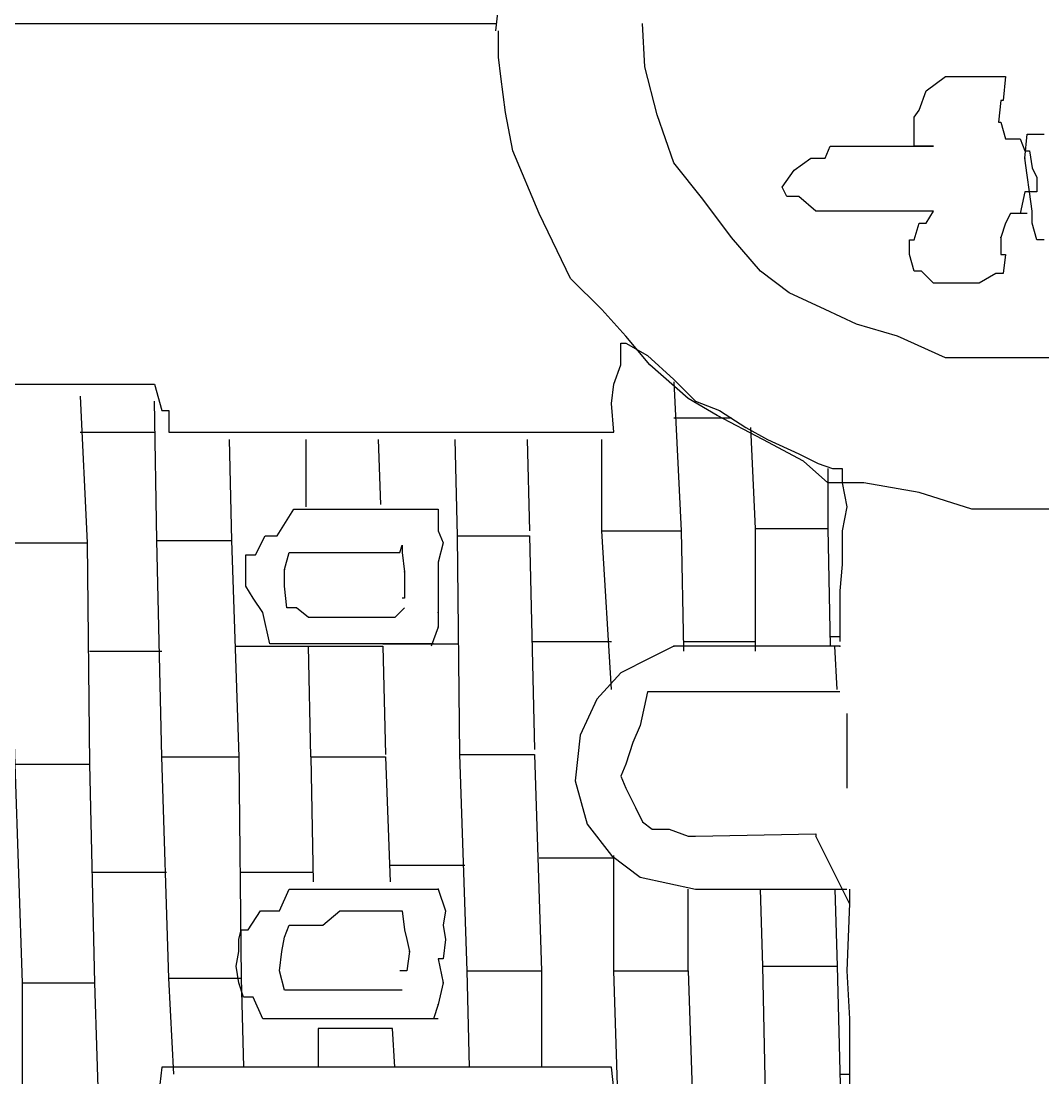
# Model space of a CAD drawing. Extents: x 731854 to 732444, y 4380981 to 4382008.
# Drawn here: x 731887.765 to 731892.015, y 4381837.795 to 4381842.19 of the extents above; entities that cross this region are included whole.
import ezdxf

# ---------------------------------------------------------------- set-up
doc = ezdxf.new("R2010")
doc.units = 0
doc.layers.get('0').update_dxf_attribs({"linetype": 'CONTINUOUS'})

msp = doc.modelspace()

# ---------------------------------------------------------------- linework, layer by layer
at = {"color": 0, "linetype": 'CONTINUOUS'}
for p, q in [((731889.74, 4381842.15), (731889.75, 4381842.25)), ((731889.74, 4381842.15), (731889.75, 4381842.25)), ((731887.41, 4381842.18), (731888.19, 4381842.18)), ((731887.41, 4381842.18), (731888.19, 4381842.18)), ((731888.19, 4381842.18), (731888.97, 4381842.18)), ((731888.19, 4381842.18), (731888.97, 4381842.18)), ((731888.97, 4381842.18), (731889.59, 4381842.18)), ((731888.97, 4381842.18), (731889.59, 4381842.18)), ((731889.59, 4381842.18), (731889.74, 4381842.18)), ((731889.59, 4381842.18), (731889.74, 4381842.18)), ((731890.36, 4381842), (731890.35, 4381842.18)), ((731890.36, 4381842), (731890.35, 4381842.18)), ((731889.75, 4381842.04), (731889.75, 4381842.15)), ((731889.75, 4381842.04), (731889.75, 4381842.15)), ((731889.76, 4381841.96), (731889.75, 4381842.04)), ((731889.76, 4381841.96), (731889.75, 4381842.04)), ((731890.41, 4381841.8), (731890.36, 4381842)), ((731890.41, 4381841.8), (731890.36, 4381842)), ((731889.78, 4381841.81), (731889.76, 4381841.96)), ((731889.78, 4381841.81), (731889.76, 4381841.96)), ((731891.53, 4381841.9), (731891.61, 4381841.96)), ((731891.53, 4381841.9), (731891.61, 4381841.96)), ((731891.61, 4381841.96), (731891.68, 4381841.96)), ((731891.61, 4381841.96), (731891.68, 4381841.96)), ((731891.68, 4381841.96), (731891.76, 4381841.96)), ((731891.68, 4381841.96), (731891.76, 4381841.96)), ((731891.76, 4381841.96), (731891.81, 4381841.96)), ((731891.76, 4381841.96), (731891.81, 4381841.96)), ((731891.81, 4381841.96), (731891.86, 4381841.96)), ((731891.81, 4381841.96), (731891.86, 4381841.96)), ((731891.86, 4381841.96), (731891.85, 4381841.86)), ((731891.86, 4381841.96), (731891.85, 4381841.86)), ((731891.5, 4381841.82), (731891.53, 4381841.9)), ((731891.5, 4381841.82), (731891.53, 4381841.9)), ((731891.84, 4381841.86), (731891.83, 4381841.77)), ((731891.84, 4381841.86), (731891.83, 4381841.77)), ((731891.85, 4381841.86), (731891.84, 4381841.86)), ((731891.85, 4381841.86), (731891.84, 4381841.86)), ((731889.81, 4381841.65), (731889.78, 4381841.81)), ((731889.81, 4381841.65), (731889.78, 4381841.81)), ((731891.48, 4381841.79), (731891.5, 4381841.82)), ((731891.48, 4381841.79), (731891.5, 4381841.82)), ((731890.48, 4381841.6), (731890.41, 4381841.8)), ((731890.48, 4381841.6), (731890.41, 4381841.8)), ((731891.48, 4381841.67), (731891.48, 4381841.79)), ((731891.48, 4381841.67), (731891.48, 4381841.79)), ((731891.83, 4381841.77), (731891.84, 4381841.77)), ((731891.83, 4381841.77), (731891.84, 4381841.77)), ((731891.84, 4381841.77), (731891.86, 4381841.7)), ((731891.84, 4381841.77), (731891.86, 4381841.7)), ((731891.86, 4381841.7), (731891.88, 4381841.7)), ((731891.86, 4381841.7), (731891.88, 4381841.7)), ((731891.88, 4381841.7), (731891.92, 4381841.7)), ((731891.88, 4381841.7), (731891.92, 4381841.7)), ((731891.92, 4381841.7), (731891.94, 4381841.65)), ((731891.92, 4381841.7), (731891.94, 4381841.65)), ((731891.94, 4381841.62), (731891.95, 4381841.72)), ((731891.94, 4381841.62), (731891.95, 4381841.72)), ((731891.95, 4381841.72), (731891.99, 4381841.72)), ((731891.95, 4381841.72), (731891.99, 4381841.72)), ((731891.99, 4381841.72), (731892.02, 4381841.72)), ((731891.99, 4381841.72), (731892.02, 4381841.72)), ((731889.92, 4381841.39), (731889.81, 4381841.65)), ((731889.92, 4381841.39), (731889.81, 4381841.65)), ((731891.11, 4381841.62), (731891.13, 4381841.67)), ((731891.11, 4381841.62), (731891.13, 4381841.67)), ((731891.13, 4381841.67), (731891.21, 4381841.67)), ((731891.13, 4381841.67), (731891.21, 4381841.67)), ((731891.21, 4381841.67), (731891.26, 4381841.67)), ((731891.21, 4381841.67), (731891.26, 4381841.67)), ((731891.26, 4381841.67), (731891.35, 4381841.67)), ((731891.26, 4381841.67), (731891.35, 4381841.67)), ((731891.35, 4381841.67), (731891.44, 4381841.67)), ((731891.35, 4381841.67), (731891.44, 4381841.67)), ((731891.44, 4381841.67), (731891.48, 4381841.67)), ((731891.44, 4381841.67), (731891.48, 4381841.67)), ((731891.48, 4381841.67), (731891.52, 4381841.67)), ((731891.52, 4381841.67), (731891.48, 4381841.67)), ((731891.48, 4381841.67), (731891.52, 4381841.67)), ((731891.52, 4381841.67), (731891.48, 4381841.67)), ((731891.52, 4381841.67), (731891.56, 4381841.67)), ((731891.56, 4381841.67), (731891.52, 4381841.67)), ((731891.52, 4381841.67), (731891.56, 4381841.67)), ((731891.56, 4381841.67), (731891.52, 4381841.67)), ((731891.94, 4381841.65), (731891.96, 4381841.65)), ((731891.94, 4381841.65), (731891.96, 4381841.65)), ((731891.96, 4381841.65), (731891.97, 4381841.58)), ((731891.96, 4381841.65), (731891.97, 4381841.58)), ((731890.6, 4381841.45), (731890.48, 4381841.6)), ((731890.6, 4381841.45), (731890.48, 4381841.6)), ((731890.98, 4381841.57), (731891.05, 4381841.62)), ((731890.98, 4381841.57), (731891.05, 4381841.62)), ((731891.05, 4381841.62), (731891.11, 4381841.62)), ((731891.05, 4381841.62), (731891.11, 4381841.62)), ((731891.95, 4381841.55), (731891.94, 4381841.62)), ((731891.95, 4381841.55), (731891.94, 4381841.62)), ((731890.93, 4381841.5), (731890.98, 4381841.57)), ((731890.93, 4381841.5), (731890.98, 4381841.57)), ((731891.96, 4381841.48), (731891.95, 4381841.55)), ((731891.96, 4381841.48), (731891.95, 4381841.55)), ((731891.97, 4381841.58), (731891.99, 4381841.54)), ((731891.97, 4381841.58), (731891.99, 4381841.54)), ((731891.99, 4381841.54), (731891.99, 4381841.48)), ((731891.99, 4381841.54), (731891.99, 4381841.48)), ((731890.95, 4381841.46), (731890.93, 4381841.5)), ((731890.95, 4381841.46), (731890.93, 4381841.5)), ((731891, 4381841.46), (731890.95, 4381841.46)), ((731891, 4381841.46), (731890.95, 4381841.46)), ((731891.07, 4381841.4), (731891, 4381841.46)), ((731891.07, 4381841.4), (731891, 4381841.46)), ((731891.94, 4381841.48), (731891.92, 4381841.39)), ((731891.94, 4381841.48), (731891.92, 4381841.39)), ((731891.96, 4381841.48), (731891.94, 4381841.48)), ((731891.96, 4381841.48), (731891.94, 4381841.48)), ((731891.97, 4381841.4), (731891.96, 4381841.48)), ((731891.99, 4381841.48), (731891.96, 4381841.48)), ((731891.97, 4381841.4), (731891.96, 4381841.48)), ((731891.99, 4381841.48), (731891.96, 4381841.48)), ((731890.72, 4381841.29), (731890.6, 4381841.45)), ((731890.72, 4381841.29), (731890.6, 4381841.45)), ((731890.05, 4381841.12), (731889.92, 4381841.39)), ((731890.05, 4381841.12), (731889.92, 4381841.39)), ((731891.17, 4381841.4), (731891.07, 4381841.4)), ((731891.17, 4381841.4), (731891.07, 4381841.4)), ((731891.26, 4381841.4), (731891.17, 4381841.4)), ((731891.26, 4381841.4), (731891.17, 4381841.4)), ((731891.33, 4381841.4), (731891.26, 4381841.4)), ((731891.33, 4381841.4), (731891.26, 4381841.4)), ((731891.38, 4381841.4), (731891.33, 4381841.4)), ((731891.38, 4381841.4), (731891.33, 4381841.4)), ((731891.44, 4381841.4), (731891.38, 4381841.4)), ((731891.44, 4381841.4), (731891.38, 4381841.4)), ((731891.51, 4381841.4), (731891.44, 4381841.4)), ((731891.51, 4381841.4), (731891.44, 4381841.4)), ((731891.56, 4381841.4), (731891.51, 4381841.4)), ((731891.56, 4381841.4), (731891.51, 4381841.4)), ((731891.53, 4381841.35), (731891.56, 4381841.4)), ((731891.53, 4381841.35), (731891.56, 4381841.4)), ((731891.88, 4381841.39), (731891.86, 4381841.35)), ((731891.88, 4381841.39), (731891.86, 4381841.35)), ((731891.92, 4381841.39), (731891.88, 4381841.39)), ((731891.92, 4381841.39), (731891.88, 4381841.39)), ((731891.95, 4381841.39), (731891.92, 4381841.39)), ((731891.95, 4381841.39), (731891.92, 4381841.39)), ((731891.97, 4381841.35), (731891.97, 4381841.4)), ((731891.97, 4381841.35), (731891.97, 4381841.4)), ((731891.48, 4381841.28), (731891.5, 4381841.35)), ((731891.48, 4381841.28), (731891.5, 4381841.35)), ((731891.5, 4381841.35), (731891.53, 4381841.35)), ((731891.5, 4381841.35), (731891.53, 4381841.35)), ((731891.86, 4381841.35), (731891.84, 4381841.29)), ((731891.86, 4381841.35), (731891.84, 4381841.29)), ((731891.99, 4381841.28), (731891.97, 4381841.35)), ((731891.99, 4381841.28), (731891.97, 4381841.35)), ((731890.84, 4381841.15), (731890.72, 4381841.29)), ((731890.84, 4381841.15), (731890.72, 4381841.29)), ((731891.84, 4381841.29), (731891.84, 4381841.22)), ((731891.84, 4381841.29), (731891.84, 4381841.22)), ((731891.46, 4381841.22), (731891.46, 4381841.28)), ((731891.46, 4381841.28), (731891.48, 4381841.28)), ((731891.46, 4381841.22), (731891.46, 4381841.28)), ((731891.46, 4381841.28), (731891.48, 4381841.28)), ((731892.02, 4381841.28), (731891.99, 4381841.28)), ((731892.02, 4381841.28), (731891.99, 4381841.28)), ((731891.48, 4381841.15), (731891.46, 4381841.22)), ((731891.48, 4381841.15), (731891.46, 4381841.22)), ((731891.84, 4381841.22), (731891.86, 4381841.22)), ((731891.84, 4381841.22), (731891.86, 4381841.22)), ((731891.86, 4381841.22), (731891.85, 4381841.14)), ((731891.86, 4381841.22), (731891.85, 4381841.14)), ((731890.96, 4381841.06), (731890.84, 4381841.15)), ((731890.96, 4381841.06), (731890.84, 4381841.15)), ((731891.51, 4381841.15), (731891.48, 4381841.15)), ((731891.51, 4381841.15), (731891.48, 4381841.15)), ((731891.56, 4381841.1), (731891.51, 4381841.15)), ((731891.56, 4381841.1), (731891.51, 4381841.15)), ((731890.18, 4381840.99), (731890.05, 4381841.12)), ((731890.18, 4381840.99), (731890.05, 4381841.12)), ((731891.82, 4381841.14), (731891.75, 4381841.1)), ((731891.82, 4381841.14), (731891.75, 4381841.1)), ((731891.85, 4381841.14), (731891.82, 4381841.14)), ((731891.85, 4381841.14), (731891.82, 4381841.14)), ((731891.62, 4381841.1), (731891.56, 4381841.1)), ((731891.62, 4381841.1), (731891.56, 4381841.1)), ((731891.67, 4381841.1), (731891.62, 4381841.1)), ((731891.67, 4381841.1), (731891.62, 4381841.1)), ((731891.75, 4381841.1), (731891.67, 4381841.1)), ((731891.75, 4381841.1), (731891.67, 4381841.1)), ((731891.11, 4381840.99), (731890.96, 4381841.06)), ((731891.11, 4381840.99), (731890.96, 4381841.06)), ((731890.28, 4381840.88), (731890.18, 4381840.99)), ((731890.28, 4381840.88), (731890.18, 4381840.99)), ((731891.24, 4381840.93), (731891.11, 4381840.99)), ((731891.24, 4381840.93), (731891.11, 4381840.99)), ((731891.41, 4381840.88), (731891.24, 4381840.93)), ((731891.41, 4381840.88), (731891.24, 4381840.93)), ((731890.26, 4381840.8), (731890.26, 4381840.85)), ((731890.26, 4381840.85), (731890.28, 4381840.85)), ((731890.26, 4381840.8), (731890.26, 4381840.85)), ((731890.26, 4381840.85), (731890.28, 4381840.85)), ((731890.38, 4381840.76), (731890.28, 4381840.88)), ((731890.38, 4381840.76), (731890.28, 4381840.88)), ((731890.28, 4381840.85), (731890.37, 4381840.8)), ((731890.28, 4381840.85), (731890.37, 4381840.8)), ((731891.61, 4381840.79), (731891.41, 4381840.88)), ((731891.61, 4381840.79), (731891.41, 4381840.88)), ((731890.26, 4381840.76), (731890.26, 4381840.8)), ((731890.26, 4381840.76), (731890.26, 4381840.8)), ((731890.37, 4381840.8), (731890.48, 4381840.7)), ((731890.37, 4381840.8), (731890.48, 4381840.7)), ((731890.23, 4381840.68), (731890.26, 4381840.76)), ((731890.23, 4381840.68), (731890.26, 4381840.76)), ((731890.54, 4381840.62), (731890.38, 4381840.76)), ((731890.54, 4381840.62), (731890.38, 4381840.76)), ((731891.81, 4381840.79), (731891.61, 4381840.79)), ((731891.81, 4381840.79), (731891.61, 4381840.79)), ((731892, 4381840.79), (731891.81, 4381840.79)), ((731892, 4381840.79), (731891.81, 4381840.79)), ((731892.2, 4381840.79), (731892, 4381840.79)), ((731892.2, 4381840.79), (731892, 4381840.79)), ((731887.74, 4381840.68), (731887.86, 4381840.68)), ((731887.74, 4381840.68), (731887.86, 4381840.68)), ((731887.86, 4381840.68), (731887.99, 4381840.68)), ((731887.86, 4381840.68), (731887.99, 4381840.68)), ((731887.99, 4381840.68), (731888.09, 4381840.68)), ((731887.99, 4381840.68), (731888.09, 4381840.68)), ((731888.09, 4381840.68), (731888.2, 4381840.68)), ((731888.09, 4381840.68), (731888.2, 4381840.68)), ((731888.2, 4381840.68), (731888.27, 4381840.68)), ((731888.2, 4381840.68), (731888.27, 4381840.68)), ((731888.27, 4381840.68), (731888.32, 4381840.68)), ((731888.27, 4381840.68), (731888.32, 4381840.68)), ((731888.32, 4381840.68), (731888.35, 4381840.57)), ((731888.32, 4381840.68), (731888.35, 4381840.57)), ((731890.22, 4381840.6), (731890.23, 4381840.68)), ((731890.22, 4381840.6), (731890.23, 4381840.68)), ((731890.48, 4381840.7), (731890.57, 4381840.61)), ((731890.48, 4381840.7), (731890.57, 4381840.61)), ((731890.48, 4381840.69), (731890.51, 4381840.07)), ((731890.48, 4381840.69), (731890.51, 4381840.07)), ((731888.01, 4381840.63), (731888.04, 4381840.02)), ((731888.01, 4381840.63), (731888.04, 4381840.02)), ((731888.33, 4381840.03), (731888.32, 4381840.61)), ((731888.33, 4381840.03), (731888.32, 4381840.61)), ((731890.23, 4381840.48), (731890.22, 4381840.6)), ((731890.23, 4381840.48), (731890.22, 4381840.6)), ((731890.66, 4381840.55), (731890.54, 4381840.62)), ((731890.66, 4381840.55), (731890.54, 4381840.62)), ((731890.57, 4381840.61), (731890.67, 4381840.57)), ((731890.57, 4381840.61), (731890.67, 4381840.57)), ((731888.35, 4381840.57), (731888.38, 4381840.57)), ((731888.35, 4381840.57), (731888.38, 4381840.57)), ((731888.38, 4381840.57), (731888.38, 4381840.48)), ((731888.38, 4381840.57), (731888.38, 4381840.48)), ((731890.48, 4381840.54), (731890.72, 4381840.54)), ((731890.48, 4381840.54), (731890.72, 4381840.54)), ((731890.85, 4381840.45), (731890.66, 4381840.55)), ((731890.85, 4381840.45), (731890.66, 4381840.55)), ((731890.67, 4381840.57), (731890.78, 4381840.5)), ((731890.67, 4381840.57), (731890.78, 4381840.5)), ((731890.78, 4381840.5), (731890.87, 4381840.45)), ((731890.78, 4381840.5), (731890.87, 4381840.45)), ((731890.82, 4381840.08), (731890.8, 4381840.5)), ((731890.82, 4381840.08), (731890.8, 4381840.5)), ((731888.01, 4381840.48), (731888.32, 4381840.48)), ((731888.01, 4381840.48), (731888.32, 4381840.48)), ((731888.38, 4381840.48), (731888.43, 4381840.48)), ((731888.38, 4381840.48), (731888.43, 4381840.48)), ((731888.43, 4381840.48), (731888.57, 4381840.48)), ((731888.43, 4381840.48), (731888.57, 4381840.48)), ((731888.57, 4381840.48), (731888.87, 4381840.48)), ((731888.57, 4381840.48), (731888.87, 4381840.48)), ((731888.63, 4381840.45), (731888.64, 4381840.03)), ((731888.63, 4381840.45), (731888.64, 4381840.03)), ((731888.87, 4381840.48), (731889.14, 4381840.48)), ((731888.87, 4381840.48), (731889.14, 4381840.48)), ((731888.95, 4381840.17), (731888.95, 4381840.45)), ((731888.95, 4381840.17), (731888.95, 4381840.45)), ((731889.14, 4381840.48), (731889.31, 4381840.48)), ((731889.14, 4381840.48), (731889.31, 4381840.48)), ((731889.25, 4381840.45), (731889.26, 4381840.18)), ((731889.25, 4381840.45), (731889.26, 4381840.18)), ((731889.31, 4381840.48), (731889.47, 4381840.48)), ((731889.31, 4381840.48), (731889.47, 4381840.48)), ((731889.47, 4381840.48), (731889.62, 4381840.48)), ((731889.47, 4381840.48), (731889.62, 4381840.48)), ((731889.58, 4381840.05), (731889.57, 4381840.45)), ((731889.58, 4381840.05), (731889.57, 4381840.45)), ((731889.62, 4381840.48), (731889.81, 4381840.48)), ((731889.62, 4381840.48), (731889.81, 4381840.48)), ((731889.81, 4381840.48), (731889.95, 4381840.48)), ((731889.81, 4381840.48), (731889.95, 4381840.48)), ((731889.87, 4381840.45), (731889.88, 4381840.07)), ((731889.87, 4381840.45), (731889.88, 4381840.07)), ((731889.95, 4381840.48), (731890.09, 4381840.48)), ((731889.95, 4381840.48), (731890.09, 4381840.48)), ((731890.09, 4381840.48), (731890.15, 4381840.48)), ((731890.09, 4381840.48), (731890.15, 4381840.48)), ((731890.15, 4381840.48), (731890.21, 4381840.48)), ((731890.15, 4381840.48), (731890.21, 4381840.48)), ((731890.18, 4381840.07), (731890.18, 4381840.45)), ((731890.18, 4381840.07), (731890.18, 4381840.45)), ((731890.21, 4381840.48), (731890.23, 4381840.48)), ((731890.21, 4381840.48), (731890.23, 4381840.48)), ((731891.02, 4381840.36), (731890.85, 4381840.45)), ((731891.02, 4381840.36), (731890.85, 4381840.45)), ((731890.87, 4381840.45), (731891, 4381840.39)), ((731890.87, 4381840.45), (731891, 4381840.39)), ((731891, 4381840.39), (731891.08, 4381840.35)), ((731891, 4381840.39), (731891.08, 4381840.35)), ((731891.12, 4381840.27), (731891.02, 4381840.36)), ((731891.12, 4381840.27), (731891.02, 4381840.36)), ((731891.08, 4381840.35), (731891.14, 4381840.33)), ((731891.08, 4381840.35), (731891.14, 4381840.33)), ((731891.12, 4381840.33), (731891.12, 4381840.08)), ((731891.12, 4381840.33), (731891.12, 4381840.08)), ((731891.14, 4381840.33), (731891.18, 4381840.33)), ((731891.14, 4381840.33), (731891.18, 4381840.33)), ((731891.18, 4381840.33), (731891.18, 4381840.27)), ((731891.18, 4381840.33), (731891.18, 4381840.27)), ((731891.27, 4381840.27), (731891.12, 4381840.27)), ((731891.27, 4381840.27), (731891.12, 4381840.27)), ((731891.18, 4381840.27), (731891.2, 4381840.17)), ((731891.18, 4381840.27), (731891.2, 4381840.17)), ((731891.5, 4381840.23), (731891.27, 4381840.27)), ((731891.5, 4381840.23), (731891.27, 4381840.27)), ((731891.72, 4381840.16), (731891.5, 4381840.23)), ((731891.72, 4381840.16), (731891.5, 4381840.23)), ((731888.83, 4381840.05), (731888.9, 4381840.16)), ((731888.83, 4381840.05), (731888.9, 4381840.16)), ((731888.9, 4381840.16), (731888.96, 4381840.16)), ((731888.9, 4381840.16), (731888.96, 4381840.16)), ((731888.96, 4381840.16), (731889.03, 4381840.16)), ((731888.96, 4381840.16), (731889.03, 4381840.16)), ((731889.03, 4381840.16), (731889.1, 4381840.16)), ((731889.03, 4381840.16), (731889.1, 4381840.16)), ((731889.1, 4381840.16), (731889.19, 4381840.16)), ((731889.1, 4381840.16), (731889.19, 4381840.16)), ((731889.19, 4381840.16), (731889.28, 4381840.16)), ((731889.19, 4381840.16), (731889.28, 4381840.16)), ((731889.28, 4381840.16), (731889.34, 4381840.16)), ((731889.28, 4381840.16), (731889.34, 4381840.16)), ((731889.34, 4381840.16), (731889.39, 4381840.16)), ((731889.34, 4381840.16), (731889.39, 4381840.16)), ((731889.39, 4381840.16), (731889.44, 4381840.16)), ((731889.39, 4381840.16), (731889.44, 4381840.16)), ((731889.44, 4381840.16), (731889.47, 4381840.16)), ((731889.44, 4381840.16), (731889.47, 4381840.16)), ((731889.47, 4381840.16), (731889.5, 4381840.16)), ((731889.47, 4381840.16), (731889.5, 4381840.16)), ((731889.5, 4381840.16), (731889.5, 4381840.07)), ((731889.5, 4381840.16), (731889.5, 4381840.07)), ((731891.2, 4381840.17), (731891.18, 4381840.07)), ((731891.2, 4381840.17), (731891.18, 4381840.07)), ((731891.92, 4381840.16), (731891.72, 4381840.16)), ((731891.92, 4381840.16), (731891.72, 4381840.16)), ((731892.14, 4381840.16), (731891.92, 4381840.16)), ((731892.14, 4381840.16), (731891.92, 4381840.16)), ((731889.5, 4381840.07), (731889.52, 4381840.02)), ((731889.5, 4381840.07), (731889.52, 4381840.02)), ((731891.18, 4381840.07), (731891.18, 4381839.93)), ((731891.18, 4381840.07), (731891.18, 4381839.93)), ((731888.74, 4381839.97), (731888.78, 4381840.05)), ((731888.74, 4381839.97), (731888.78, 4381840.05)), ((731888.78, 4381840.05), (731888.83, 4381840.05)), ((731888.78, 4381840.05), (731888.83, 4381840.05)), ((731889.34, 4381839.98), (731889.35, 4381840.01)), ((731889.34, 4381839.98), (731889.35, 4381840.01)), ((731889.35, 4381840.01), (731889.35, 4381839.98)), ((731889.35, 4381840.01), (731889.35, 4381839.98)), ((731889.52, 4381840.02), (731889.5, 4381839.94)), ((731889.52, 4381840.02), (731889.5, 4381839.94)), ((731888.7, 4381839.92), (731888.7, 4381839.97)), ((731888.7, 4381839.97), (731888.74, 4381839.97)), ((731888.7, 4381839.92), (731888.7, 4381839.97)), ((731888.7, 4381839.97), (731888.74, 4381839.97)), ((731888.86, 4381839.91), (731888.88, 4381839.98)), ((731888.86, 4381839.91), (731888.88, 4381839.98)), ((731888.88, 4381839.98), (731888.91, 4381839.98)), ((731888.88, 4381839.98), (731888.91, 4381839.98)), ((731888.91, 4381839.98), (731888.96, 4381839.98)), ((731888.91, 4381839.98), (731888.96, 4381839.98)), ((731888.96, 4381839.98), (731889.04, 4381839.98)), ((731888.96, 4381839.98), (731889.04, 4381839.98)), ((731889.04, 4381839.98), (731889.14, 4381839.98)), ((731889.04, 4381839.98), (731889.14, 4381839.98)), ((731889.14, 4381839.98), (731889.2, 4381839.98)), ((731889.14, 4381839.98), (731889.2, 4381839.98)), ((731889.2, 4381839.98), (731889.25, 4381839.98)), ((731889.2, 4381839.98), (731889.25, 4381839.98)), ((731889.25, 4381839.98), (731889.31, 4381839.98)), ((731889.25, 4381839.98), (731889.31, 4381839.98)), ((731889.31, 4381839.98), (731889.34, 4381839.98)), ((731889.31, 4381839.98), (731889.34, 4381839.98)), ((731889.35, 4381839.98), (731889.36, 4381839.9)), ((731889.35, 4381839.98), (731889.36, 4381839.9)), ((731888.7, 4381839.84), (731888.7, 4381839.92)), ((731888.7, 4381839.84), (731888.7, 4381839.92)), ((731889.5, 4381839.94), (731889.5, 4381839.9)), ((731889.5, 4381839.94), (731889.5, 4381839.9)), ((731891.18, 4381839.93), (731891.17, 4381839.82)), ((731891.18, 4381839.93), (731891.17, 4381839.82)), ((731888.86, 4381839.84), (731888.86, 4381839.91)), ((731888.86, 4381839.84), (731888.86, 4381839.91)), ((731889.36, 4381839.9), (731889.36, 4381839.79)), ((731889.36, 4381839.9), (731889.36, 4381839.79)), ((731889.5, 4381839.9), (731889.5, 4381839.83)), ((731889.5, 4381839.9), (731889.5, 4381839.83)), ((731888.73, 4381839.79), (731888.7, 4381839.84)), ((731888.73, 4381839.79), (731888.7, 4381839.84)), ((731888.87, 4381839.75), (731888.86, 4381839.84)), ((731888.87, 4381839.75), (731888.86, 4381839.84)), ((731888.77, 4381839.73), (731888.73, 4381839.79)), ((731888.77, 4381839.73), (731888.73, 4381839.79)), ((731889.36, 4381839.79), (731889.35, 4381839.79)), ((731889.36, 4381839.79), (731889.35, 4381839.79)), ((731889.5, 4381839.83), (731889.5, 4381839.79)), ((731889.5, 4381839.83), (731889.5, 4381839.79)), ((731889.5, 4381839.79), (731889.5, 4381839.73)), ((731889.5, 4381839.79), (731889.5, 4381839.73)), ((731891.17, 4381839.82), (731891.17, 4381839.71)), ((731891.17, 4381839.82), (731891.17, 4381839.71)), ((731888.91, 4381839.75), (731888.87, 4381839.75)), ((731888.91, 4381839.75), (731888.87, 4381839.75)), ((731888.96, 4381839.71), (731888.91, 4381839.75)), ((731888.96, 4381839.71), (731888.91, 4381839.75)), ((731889.36, 4381839.75), (731889.32, 4381839.71)), ((731889.36, 4381839.75), (731889.32, 4381839.71)), ((731888.8, 4381839.6), (731888.77, 4381839.73)), ((731888.8, 4381839.6), (731888.77, 4381839.73)), ((731889.02, 4381839.71), (731888.96, 4381839.71)), ((731889.02, 4381839.71), (731888.96, 4381839.71)), ((731889.05, 4381839.71), (731889.02, 4381839.71)), ((731889.05, 4381839.71), (731889.02, 4381839.71)), ((731889.11, 4381839.71), (731889.05, 4381839.71)), ((731889.11, 4381839.71), (731889.05, 4381839.71)), ((731889.19, 4381839.71), (731889.11, 4381839.71)), ((731889.19, 4381839.71), (731889.11, 4381839.71)), ((731889.27, 4381839.71), (731889.19, 4381839.71)), ((731889.27, 4381839.71), (731889.19, 4381839.71)), ((731889.32, 4381839.71), (731889.27, 4381839.71)), ((731889.32, 4381839.71), (731889.27, 4381839.71)), ((731889.5, 4381839.73), (731889.5, 4381839.67)), ((731889.5, 4381839.73), (731889.5, 4381839.67)), ((731891.17, 4381839.71), (731891.17, 4381839.62)), ((731891.17, 4381839.71), (731891.17, 4381839.62)), ((731889.5, 4381839.67), (731889.47, 4381839.59)), ((731889.5, 4381839.67), (731889.47, 4381839.59)), ((731891.13, 4381839.63), (731891.17, 4381839.63)), ((731891.13, 4381839.63), (731891.17, 4381839.63)), ((731891.17, 4381839.62), (731891.17, 4381839.61)), ((731891.17, 4381839.62), (731891.17, 4381839.61)), ((731888.05, 4381839.57), (731888.35, 4381839.57)), ((731888.05, 4381839.57), (731888.35, 4381839.57)), ((731888.66, 4381839.59), (731888.96, 4381839.59)), ((731888.66, 4381839.59), (731888.96, 4381839.59)), ((731888.86, 4381839.6), (731888.8, 4381839.6)), ((731888.86, 4381839.6), (731888.8, 4381839.6)), ((731888.88, 4381839.6), (731888.86, 4381839.6)), ((731888.88, 4381839.6), (731888.86, 4381839.6)), ((731888.98, 4381839.6), (731888.88, 4381839.6)), ((731888.98, 4381839.6), (731888.88, 4381839.6)), ((731889.09, 4381839.6), (731888.98, 4381839.6)), ((731889.09, 4381839.6), (731888.98, 4381839.6)), ((731889.16, 4381839.6), (731889.09, 4381839.6)), ((731889.16, 4381839.6), (731889.09, 4381839.6)), ((731889.24, 4381839.6), (731889.16, 4381839.6)), ((731889.24, 4381839.6), (731889.16, 4381839.6)), ((731889.38, 4381839.6), (731889.24, 4381839.6)), ((731889.38, 4381839.6), (731889.24, 4381839.6)), ((731889.27, 4381839.6), (731889.58, 4381839.6)), ((731889.27, 4381839.6), (731889.58, 4381839.6)), ((731889.48, 4381839.6), (731889.38, 4381839.6)), ((731889.48, 4381839.6), (731889.38, 4381839.6)), ((731889.89, 4381839.61), (731890.22, 4381839.61)), ((731889.89, 4381839.61), (731890.22, 4381839.61)), ((731890.48, 4381839.59), (731890.38, 4381839.54)), ((731890.48, 4381839.59), (731890.38, 4381839.54)), ((731890.52, 4381839.59), (731890.48, 4381839.59)), ((731890.52, 4381839.59), (731890.48, 4381839.59)), ((731890.52, 4381839.61), (731890.82, 4381839.61)), ((731890.52, 4381839.61), (731890.82, 4381839.61)), ((731891.17, 4381839.59), (731890.52, 4381839.59)), ((731891.17, 4381839.59), (731890.52, 4381839.59)), ((731891.16, 4381839.41), (731891.15, 4381839.59)), ((731891.16, 4381839.41), (731891.15, 4381839.59)), ((731890.38, 4381839.54), (731890.26, 4381839.48)), ((731890.38, 4381839.54), (731890.26, 4381839.48)), ((731890.26, 4381839.48), (731890.16, 4381839.37)), ((731890.26, 4381839.48), (731890.16, 4381839.37)), ((731890.37, 4381839.4), (731890.34, 4381839.26)), ((731890.37, 4381839.4), (731890.34, 4381839.26)), ((731890.42, 4381839.4), (731890.37, 4381839.4)), ((731890.42, 4381839.4), (731890.37, 4381839.4)), ((731890.46, 4381839.4), (731890.42, 4381839.4)), ((731890.46, 4381839.4), (731890.42, 4381839.4)), ((731890.52, 4381839.4), (731890.46, 4381839.4)), ((731890.52, 4381839.4), (731890.46, 4381839.4)), ((731891.17, 4381839.4), (731890.52, 4381839.4)), ((731891.17, 4381839.4), (731890.52, 4381839.4)), ((731890.16, 4381839.37), (731890.09, 4381839.22)), ((731890.16, 4381839.37), (731890.09, 4381839.22)), ((731891.2, 4381839.31), (731891.2, 4381839.23)), ((731891.2, 4381839.31), (731891.2, 4381839.23)), ((731890.34, 4381839.26), (731890.31, 4381839.19)), ((731890.34, 4381839.26), (731890.31, 4381839.19)), ((731890.09, 4381839.22), (731890.07, 4381839.03)), ((731890.09, 4381839.22), (731890.07, 4381839.03)), ((731891.2, 4381839.23), (731891.2, 4381839.05)), ((731891.2, 4381839.23), (731891.2, 4381839.05)), ((731890.31, 4381839.19), (731890.28, 4381839.1)), ((731890.31, 4381839.19), (731890.28, 4381839.1)), ((731888.97, 4381839.13), (731888.98, 4381838.61)), ((731888.97, 4381839.13), (731888.98, 4381838.61)), ((731890.28, 4381839.1), (731890.26, 4381839.05)), ((731890.28, 4381839.1), (731890.26, 4381839.05)), ((731890.26, 4381839.05), (731890.28, 4381839)), ((731890.26, 4381839.05), (731890.28, 4381839)), ((731891.2, 4381839.05), (731891.2, 4381839)), ((731891.2, 4381839.05), (731891.2, 4381839)), ((731890.07, 4381839.03), (731890.12, 4381838.85)), ((731890.07, 4381839.03), (731890.12, 4381838.85)), ((731890.28, 4381839), (731890.32, 4381838.92)), ((731890.28, 4381839), (731890.32, 4381838.92)), ((731890.32, 4381838.92), (731890.35, 4381838.86)), ((731890.32, 4381838.92), (731890.35, 4381838.86)), ((731890.12, 4381838.85), (731890.22, 4381838.72)), ((731890.12, 4381838.85), (731890.22, 4381838.72)), ((731890.35, 4381838.86), (731890.39, 4381838.83)), ((731890.35, 4381838.86), (731890.39, 4381838.83)), ((731890.39, 4381838.83), (731890.46, 4381838.83)), ((731890.39, 4381838.83), (731890.46, 4381838.83)), ((731890.46, 4381838.83), (731890.54, 4381838.8)), ((731890.46, 4381838.83), (731890.54, 4381838.8)), ((731890.54, 4381838.8), (731890.57, 4381838.8)), ((731890.54, 4381838.8), (731890.57, 4381838.8)), ((731890.57, 4381838.8), (731891.07, 4381838.81)), ((731890.57, 4381838.8), (731891.07, 4381838.81)), ((731891.07, 4381838.81), (731891.07, 4381838.8)), ((731891.07, 4381838.81), (731891.07, 4381838.8)), ((731891.21, 4381838.52), (731891.07, 4381838.8)), ((731891.21, 4381838.52), (731891.07, 4381838.8)), ((731889.92, 4381838.71), (731890.23, 4381838.71)), ((731889.92, 4381838.71), (731890.23, 4381838.71)), ((731890.22, 4381838.72), (731890.34, 4381838.63)), ((731890.22, 4381838.72), (731890.34, 4381838.63)), ((731890.23, 4381838.24), (731890.23, 4381838.72)), ((731890.23, 4381838.24), (731890.23, 4381838.72)), ((731888.06, 4381838.65), (731888.37, 4381838.65)), ((731888.06, 4381838.65), (731888.37, 4381838.65)), ((731888.68, 4381838.65), (731888.98, 4381838.65)), ((731888.68, 4381838.65), (731888.98, 4381838.65)), ((731889.3, 4381838.68), (731889.61, 4381838.68)), ((731889.3, 4381838.68), (731889.61, 4381838.68)), ((731890.34, 4381838.63), (731890.57, 4381838.58)), ((731890.34, 4381838.63), (731890.57, 4381838.58)), ((731888.84, 4381838.49), (731888.88, 4381838.58)), ((731888.84, 4381838.49), (731888.88, 4381838.58)), ((731888.88, 4381838.58), (731888.97, 4381838.58)), ((731888.88, 4381838.58), (731888.97, 4381838.58)), ((731888.97, 4381838.58), (731889.07, 4381838.58)), ((731888.97, 4381838.58), (731889.07, 4381838.58)), ((731889.07, 4381838.58), (731889.14, 4381838.58)), ((731889.07, 4381838.58), (731889.14, 4381838.58)), ((731889.14, 4381838.58), (731889.17, 4381838.58)), ((731889.14, 4381838.58), (731889.17, 4381838.58)), ((731889.17, 4381838.58), (731889.26, 4381838.58)), ((731889.17, 4381838.58), (731889.26, 4381838.58)), ((731889.26, 4381838.58), (731889.3, 4381838.58)), ((731889.26, 4381838.58), (731889.3, 4381838.58)), ((731889.3, 4381838.58), (731889.36, 4381838.58)), ((731889.3, 4381838.58), (731889.36, 4381838.58)), ((731889.36, 4381838.58), (731889.41, 4381838.58)), ((731889.36, 4381838.58), (731889.41, 4381838.58)), ((731889.41, 4381838.58), (731889.44, 4381838.58)), ((731889.41, 4381838.58), (731889.44, 4381838.58)), ((731889.44, 4381838.58), (731889.5, 4381838.58)), ((731889.44, 4381838.58), (731889.5, 4381838.58)), ((731889.5, 4381838.58), (731889.53, 4381838.49)), ((731889.5, 4381838.58), (731889.53, 4381838.49)), ((731890.54, 4381838.24), (731890.54, 4381838.58)), ((731890.54, 4381838.24), (731890.54, 4381838.58)), ((731890.57, 4381838.58), (731891.2, 4381838.58)), ((731890.57, 4381838.58), (731891.2, 4381838.58)), ((731890.85, 4381838.26), (731890.84, 4381838.58)), ((731890.85, 4381838.26), (731890.84, 4381838.58)), ((731891.15, 4381838.58), (731891.16, 4381838.26)), ((731891.15, 4381838.58), (731891.16, 4381838.26)), ((731891.21, 4381838.58), (731891.21, 4381838.52)), ((731891.21, 4381838.58), (731891.21, 4381838.52)), ((731891.21, 4381838.52), (731891.2, 4381838.24)), ((731891.21, 4381838.52), (731891.2, 4381838.24)), ((731888.71, 4381838.41), (731888.76, 4381838.49)), ((731888.71, 4381838.41), (731888.76, 4381838.49)), ((731888.76, 4381838.49), (731888.8, 4381838.49)), ((731888.76, 4381838.49), (731888.8, 4381838.49)), ((731888.8, 4381838.49), (731888.84, 4381838.49)), ((731888.8, 4381838.49), (731888.84, 4381838.49)), ((731889.02, 4381838.43), (731889.09, 4381838.49)), ((731889.02, 4381838.43), (731889.09, 4381838.49)), ((731889.09, 4381838.49), (731889.16, 4381838.49)), ((731889.09, 4381838.49), (731889.16, 4381838.49)), ((731889.16, 4381838.49), (731889.22, 4381838.49)), ((731889.16, 4381838.49), (731889.22, 4381838.49)), ((731889.22, 4381838.49), (731889.26, 4381838.49)), ((731889.22, 4381838.49), (731889.26, 4381838.49)), ((731889.26, 4381838.49), (731889.3, 4381838.49)), ((731889.26, 4381838.49), (731889.3, 4381838.49)), ((731889.3, 4381838.49), (731889.35, 4381838.49)), ((731889.3, 4381838.49), (731889.35, 4381838.49)), ((731889.35, 4381838.49), (731889.36, 4381838.41)), ((731889.35, 4381838.49), (731889.36, 4381838.41)), ((731889.53, 4381838.49), (731889.52, 4381838.43)), ((731889.53, 4381838.49), (731889.52, 4381838.43)), ((731888.86, 4381838.38), (731888.88, 4381838.43)), ((731888.86, 4381838.38), (731888.88, 4381838.43)), ((731888.88, 4381838.43), (731888.95, 4381838.43)), ((731888.88, 4381838.43), (731888.95, 4381838.43)), ((731888.95, 4381838.43), (731889.02, 4381838.43)), ((731888.95, 4381838.43), (731889.02, 4381838.43)), ((731889.52, 4381838.43), (731889.53, 4381838.37)), ((731889.52, 4381838.43), (731889.53, 4381838.37)), ((731888.67, 4381838.37), (731888.68, 4381838.41)), ((731888.67, 4381838.37), (731888.68, 4381838.41)), ((731888.68, 4381838.41), (731888.71, 4381838.41)), ((731888.68, 4381838.41), (731888.71, 4381838.41)), ((731889.36, 4381838.41), (731889.37, 4381838.37)), ((731889.36, 4381838.41), (731889.37, 4381838.37)), ((731888.67, 4381838.32), (731888.67, 4381838.37)), ((731888.67, 4381838.32), (731888.67, 4381838.37)), ((731888.85, 4381838.32), (731888.86, 4381838.38)), ((731888.85, 4381838.32), (731888.86, 4381838.38)), ((731889.37, 4381838.37), (731889.38, 4381838.32)), ((731889.37, 4381838.37), (731889.38, 4381838.32)), ((731889.53, 4381838.37), (731889.52, 4381838.29)), ((731889.53, 4381838.37), (731889.52, 4381838.29)), ((731888.66, 4381838.26), (731888.67, 4381838.32)), ((731888.66, 4381838.26), (731888.67, 4381838.32)), ((731888.84, 4381838.24), (731888.85, 4381838.32)), ((731888.84, 4381838.24), (731888.85, 4381838.32)), ((731889.38, 4381838.32), (731889.37, 4381838.24)), ((731889.38, 4381838.32), (731889.37, 4381838.24)), ((731888.67, 4381838.19), (731888.66, 4381838.26)), ((731888.67, 4381838.19), (731888.66, 4381838.26)), ((731889.52, 4381838.29), (731889.5, 4381838.29)), ((731889.5, 4381838.29), (731889.52, 4381838.19)), ((731889.52, 4381838.29), (731889.5, 4381838.29)), ((731889.5, 4381838.29), (731889.52, 4381838.19)), ((731888.86, 4381838.16), (731888.84, 4381838.24)), ((731888.86, 4381838.16), (731888.84, 4381838.24)), ((731889.35, 4381838.24), (731889.34, 4381838.24)), ((731889.35, 4381838.24), (731889.34, 4381838.24)), ((731889.37, 4381838.24), (731889.35, 4381838.24)), ((731889.37, 4381838.24), (731889.35, 4381838.24)), ((731891.2, 4381838.24), (731891.21, 4381838.04)), ((731891.2, 4381838.24), (731891.21, 4381838.04)), ((731888.69, 4381838.13), (731888.67, 4381838.19)), ((731888.69, 4381838.13), (731888.67, 4381838.19)), ((731889.52, 4381838.19), (731889.5, 4381838.1)), ((731889.52, 4381838.19), (731889.5, 4381838.1)), ((731888.73, 4381838.13), (731888.69, 4381838.13)), ((731888.73, 4381838.13), (731888.69, 4381838.13)), ((731888.77, 4381838.04), (731888.73, 4381838.13)), ((731888.77, 4381838.04), (731888.73, 4381838.13)), ((731888.88, 4381838.16), (731888.86, 4381838.16)), ((731888.88, 4381838.16), (731888.86, 4381838.16)), ((731888.94, 4381838.16), (731888.88, 4381838.16)), ((731888.94, 4381838.16), (731888.88, 4381838.16)), ((731889, 4381838.16), (731888.94, 4381838.16)), ((731889, 4381838.16), (731888.94, 4381838.16)), ((731889.08, 4381838.16), (731889, 4381838.16)), ((731889.08, 4381838.16), (731889, 4381838.16)), ((731889.16, 4381838.16), (731889.08, 4381838.16)), ((731889.16, 4381838.16), (731889.08, 4381838.16)), ((731889.22, 4381838.16), (731889.16, 4381838.16)), ((731889.22, 4381838.16), (731889.16, 4381838.16)), ((731889.29, 4381838.16), (731889.22, 4381838.16)), ((731889.29, 4381838.16), (731889.22, 4381838.16)), ((731889.35, 4381838.16), (731889.29, 4381838.16)), ((731889.35, 4381838.16), (731889.29, 4381838.16)), ((731889.5, 4381838.1), (731889.48, 4381838.04)), ((731889.5, 4381838.1), (731889.48, 4381838.04)), ((731888.83, 4381838.04), (731888.77, 4381838.04)), ((731888.83, 4381838.04), (731888.77, 4381838.04)), ((731888.9, 4381838.04), (731888.83, 4381838.04)), ((731888.9, 4381838.04), (731888.83, 4381838.04)), ((731888.96, 4381838.04), (731888.9, 4381838.04)), ((731888.96, 4381838.04), (731888.9, 4381838.04)), ((731889.04, 4381838.04), (731888.96, 4381838.04)), ((731889.04, 4381838.04), (731888.96, 4381838.04)), ((731889.11, 4381838.04), (731889.04, 4381838.04)), ((731889.11, 4381838.04), (731889.04, 4381838.04)), ((731889.19, 4381838.04), (731889.11, 4381838.04)), ((731889.19, 4381838.04), (731889.11, 4381838.04)), ((731889.29, 4381838.04), (731889.19, 4381838.04)), ((731889.29, 4381838.04), (731889.19, 4381838.04)), ((731889.39, 4381838.04), (731889.29, 4381838.04)), ((731889.39, 4381838.04), (731889.29, 4381838.04)), ((731889.5, 4381838.04), (731889.39, 4381838.04)), ((731889.5, 4381838.04), (731889.39, 4381838.04)), ((731889.48, 4381838.04), (731889.45, 4381838.04)), ((731889.48, 4381838.04), (731889.45, 4381838.04)), ((731891.21, 4381838.04), (731891.21, 4381837.84)), ((731891.21, 4381838.04), (731891.21, 4381837.84)), ((731888.35, 4381837.84), (731888.33, 4381837.66)), ((731888.35, 4381837.84), (731888.33, 4381837.66)), ((731888.44, 4381837.84), (731888.35, 4381837.84)), ((731888.44, 4381837.84), (731888.35, 4381837.84)), ((731888.55, 4381837.84), (731888.44, 4381837.84)), ((731888.55, 4381837.84), (731888.44, 4381837.84)), ((731888.73, 4381837.84), (731888.55, 4381837.84)), ((731888.73, 4381837.84), (731888.55, 4381837.84)), ((731888.96, 4381837.84), (731888.73, 4381837.84)), ((731888.96, 4381837.84), (731888.73, 4381837.84)), ((731889.73, 4381837.84), (731888.96, 4381837.84)), ((731889.73, 4381837.84), (731888.96, 4381837.84)), ((731890.22, 4381837.84), (731889.73, 4381837.84)), ((731890.22, 4381837.84), (731889.73, 4381837.84)), ((731890.23, 4381837.75), (731890.22, 4381837.84)), ((731890.23, 4381837.75), (731890.22, 4381837.84)), ((731891.17, 4381837.81), (731891.21, 4381837.81)), ((731891.17, 4381837.81), (731891.21, 4381837.81)), ((731891.21, 4381837.84), (731891.21, 4381837.66)), ((731891.21, 4381837.84), (731891.21, 4381837.66))]:
    msp.add_line(p, q, dxfattribs=at)
for points in [[(731890.22, 4381839.41), (731890.18, 4381840.07), (731890.51, 4381840.07), (731890.52, 4381839.58), (731890.52, 4381839.57)], [(731890.22, 4381839.41), (731890.18, 4381840.07), (731890.51, 4381840.07), (731890.52, 4381839.58), (731890.52, 4381839.57)], [(731890.82, 4381839.57), (731890.82, 4381840.08), (731891.12, 4381840.08), (731891.13, 4381839.59)], [(731890.82, 4381839.57), (731890.82, 4381840.08), (731891.12, 4381840.08), (731891.13, 4381839.59)], [(731887.74, 4381839.1), (731887.71, 4381840.02), (731888.04, 4381840.02), (731888.05, 4381839.1)], [(731887.74, 4381839.1), (731887.71, 4381840.02), (731888.04, 4381840.02), (731888.05, 4381839.1)], [(731888.35, 4381839.13), (731888.33, 4381840.03), (731888.64, 4381840.03), (731888.67, 4381839.13)], [(731888.35, 4381839.13), (731888.33, 4381840.03), (731888.64, 4381840.03), (731888.67, 4381839.13)], [(731889.59, 4381839.14), (731889.58, 4381840.05), (731889.88, 4381840.05), (731889.9, 4381839.16)], [(731889.59, 4381839.14), (731889.58, 4381840.05), (731889.88, 4381840.05), (731889.9, 4381839.16)], [(731888.97, 4381839.13), (731888.96, 4381839.59), (731889.27, 4381839.59), (731889.28, 4381839.14)], [(731888.97, 4381839.13), (731888.96, 4381839.59), (731889.27, 4381839.59), (731889.28, 4381839.14)], [(731888.38, 4381838.21), (731888.35, 4381839.13), (731888.67, 4381839.13), (731888.68, 4381838.21)], [(731888.38, 4381838.21), (731888.35, 4381839.13), (731888.67, 4381839.13), (731888.68, 4381838.21)], [(731888.97, 4381839.13), (731889.28, 4381839.13), (731889.3, 4381838.61)], [(731888.97, 4381839.13), (731889.28, 4381839.13), (731889.3, 4381838.61)], [(731889.62, 4381838.24), (731889.59, 4381839.14), (731889.9, 4381839.14), (731889.93, 4381838.24)], [(731889.62, 4381838.24), (731889.59, 4381839.14), (731889.9, 4381839.14), (731889.93, 4381838.24)], [(731887.77, 4381838.19), (731887.74, 4381839.1), (731888.05, 4381839.1), (731888.07, 4381838.19)], [(731887.77, 4381838.19), (731887.74, 4381839.1), (731888.05, 4381839.1), (731888.07, 4381838.19)], [(731890.87, 4381837.33), (731890.85, 4381838.26), (731891.16, 4381838.26), (731891.18, 4381837.44)], [(731890.87, 4381837.33), (731890.85, 4381838.26), (731891.16, 4381838.26), (731891.18, 4381837.44)], [(731888.4, 4381837.81), (731888.38, 4381838.21), (731888.68, 4381838.21), (731888.69, 4381837.84)], [(731888.4, 4381837.81), (731888.38, 4381838.21), (731888.68, 4381838.21), (731888.69, 4381837.84)], [(731889.63, 4381837.84), (731889.62, 4381838.24), (731889.93, 4381838.24), (731889.93, 4381837.84)], [(731889.63, 4381837.84), (731889.62, 4381838.24), (731889.93, 4381838.24), (731889.93, 4381837.84)], [(731890.26, 4381837.33), (731890.23, 4381838.24), (731890.54, 4381838.24), (731890.57, 4381837.33)], [(731890.26, 4381837.33), (731890.23, 4381838.24), (731890.54, 4381838.24), (731890.57, 4381837.33)], [(731887.77, 4381837.58), (731887.77, 4381838.19), (731888.07, 4381838.19), (731888.09, 4381837.58)], [(731887.77, 4381837.58), (731887.77, 4381838.19), (731888.07, 4381838.19), (731888.09, 4381837.58)], [(731889.32, 4381837.84), (731889.31, 4381838), (731889, 4381838), (731889, 4381837.84)], [(731889.32, 4381837.84), (731889.31, 4381838), (731889, 4381838), (731889, 4381837.84)]]:
    msp.add_lwpolyline(points, dxfattribs=at)
for p in [(731891.94, 4381841.62), (731891.94, 4381841.62), (731891.84, 4381841.29), (731891.84, 4381841.29), (731888.86, 4381839.91), (731888.86, 4381839.91), (731889.36, 4381839.9), (731889.36, 4381839.9), (731889.36, 4381839.9), (731889.36, 4381839.9), (731889.5, 4381839.73), (731889.5, 4381839.73), (731889.5, 4381839.67), (731889.5, 4381839.67), (731890.48, 4381839.59), (731890.48, 4381839.59), (731891.17, 4381839.59), (731891.17, 4381839.59), (731889.5, 4381838.58), (731889.5, 4381838.58), (731889.38, 4381838.32), (731889.38, 4381838.32), (731889.52, 4381838.19), (731889.52, 4381838.19), (731889.5, 4381838.1), (731889.5, 4381838.1)]:
    msp.add_point(p, dxfattribs=at)

# ---------------------------------------------------------------- meshes
mesh = msp.add_polyface(dxfattribs=at)
corners = [(732162.5, 4380981), (731854.5, 4382007.5), (732444, 4380981), (732444, 4382007.5), (731854.5, 4380981)]
mesh.append_faces([[corners[k] for k in face] for face in [(0, 1, 4), (1, 0, 2, 3)]], dxfattribs={"vtx0": -1, "color": 0})
mesh = msp.add_polyface(dxfattribs=at)
corners = [(732145.58, 4381821), (732145.58, 4382001.5), (731864.5, 4382001.5), (731864.5, 4381821)]
mesh.append_faces([[corners[k] for k in face] for face in [(0, 1, 2, 3)]], dxfattribs={"color": 0})

doc.saveas('drawing.dxf')
